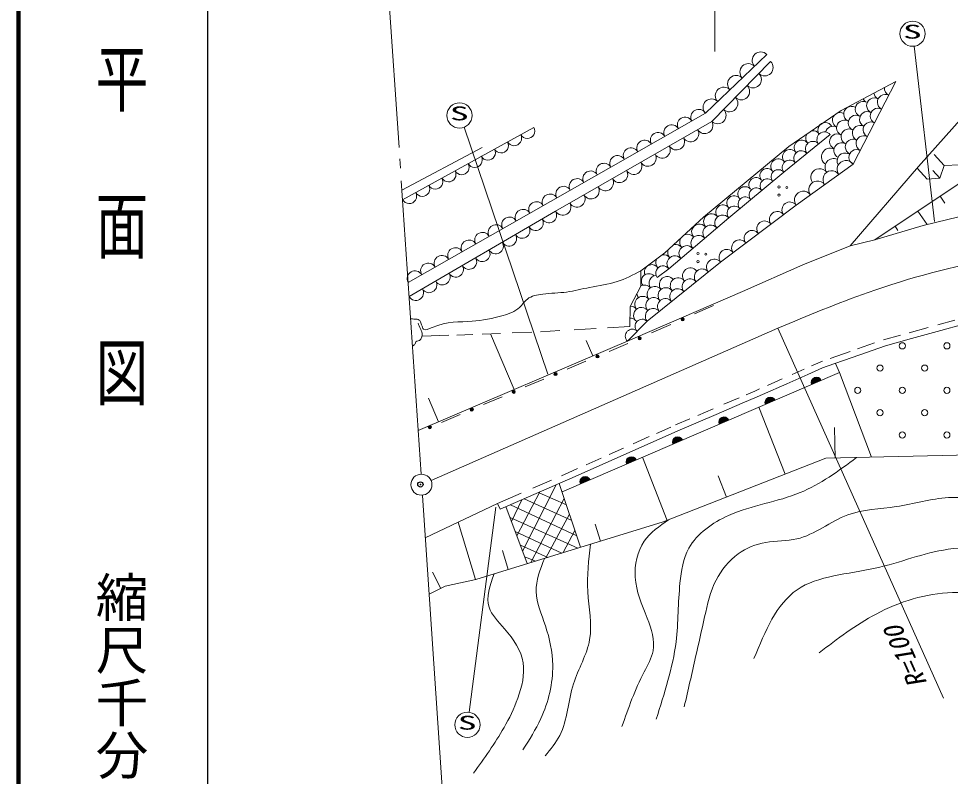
# Model space of a CAD drawing. Units: millimetres, scale not verified. Extents: x 40000 to 680000, y 20000 to 380000.
# Drawn here: x 40000 to 128743, y 271458 to 343584 of the extents above; entities that cross this region are included whole.
import ezdxf
from ezdxf.enums import TextEntityAlignment as Align

# ---------------------------------------------------------------- set-up
doc = ezdxf.new("R2010")
doc.units = ezdxf.units.MM
doc.header["$LTSCALE"] = 1000
doc.header["$PDMODE"] = 32
doc.header["$PDSIZE"] = 500
for name, color, linetype, lineweight in [('M-BGD', 2, 'Continuous', 13), ('M-BGD-RSTR', 3, 'Continuous', 13), ('M-TTL', 7, 'Continuous', 13), ('M-TTL-BAND', 7, 'Continuous', 25), ('M-TTL-FRAM', 7, 'Continuous', 13), ('M-TTL-LINE', 7, 'Continuous', 13), ('M-TTL-TXT', 7, 'Continuous', 13)]:
    doc.layers.add(name, color=color, linetype=linetype, lineweight=lineweight)
doc.layers.add('M-OTRS', color=6, linetype='Continuous')
doc.styles.add('@ＭＳ ゴシック', font='')
doc.styles.add('ＭＳ ゴシック', font='')
doc.styles.get('@ＭＳ ゴシック').set_extended_font_data('@MS Gothic')
doc.styles.get('ＭＳ ゴシック').set_extended_font_data('MS Gothic')

msp = doc.modelspace()

# ---------------------------------------------------------------- linework, layer by layer
at = {"layer": 'M-BGD'}
msp.add_line((79278, 299622), (112317, 314122), dxfattribs=at)
msp.add_open_spline([(112317, 314122), (115161, 315313), (118005, 316505), (120912, 317526), (124887, 318921), (128979, 319998), (133117, 320816), (136818, 321547), (140556, 322071), (144312, 322396), (148196, 322732), (152100, 322855), (155999, 322732), (159599, 322619), (163195, 322296), (166753, 321747), (168768, 321436), (170770, 321053), (172773, 320669)], degree=3, knots=[0, 0, 0, 0, 1, 1, 1, 2, 2, 2, 3, 3, 3, 4, 4, 4, 5, 5, 5, 6, 6, 6, 6], dxfattribs=at)
at = {"layer": 'M-BGD-RSTR'}
for p, q in [((74872, 351525), (76233, 331310)), ((76305, 330243), (76365, 329354)), ((76446, 328154), (78326, 300237)), ((78464, 298181), (81063, 259594))]:
    msp.add_line(p, q, dxfattribs=at)
msp.add_circle((78362, 299220), 1000, dxfattribs=at)
at = {"layer": 'M-OTRS'}
msp.add_point((78266, 299244), dxfattribs=at)
at = {"layer": 'M-TTL', "color": 2, "lineweight": 140}
msp.add_line((40000, 380000), (40000, 20000), dxfattribs=at)
at = {"layer": 'M-TTL'}
for p, q in [((105411, 334574), (111263, 340169)), ((111622, 339502), (106026, 333804)), ((123542, 337594), (118339, 334831)), ((119477, 329736), (123542, 337594)), ((125723, 329522), (132888, 337595)), ((96402, 329441), (105411, 334574)), ((118339, 334831), (113353, 331417)), ((106026, 333804), (91140, 325258)), ((139432, 334481), (121542, 322517)), ((76568, 326346), (89069, 333235)), ((117299, 332540), (112884, 328963)), ((76507, 327245), (84142, 331306)), ((113353, 331417), (105223, 324697)), ((128168, 329609), (127191, 330654)), ((77097, 318481), (96402, 329441)), ((114057, 325834), (119477, 329736)), ((119195, 321944), (125723, 329522)), ((125575, 329350), (126522, 328318)), ((127727, 328393), (128168, 329609)), ((128168, 329609), (129642, 329674)), ((112884, 328963), (107630, 324632)), ((126522, 328318), (127727, 328393)), ((127727, 328393), (127065, 329119)), ((128216, 326018), (127772, 326683)), ((106858, 320416), (114057, 325834)), ((91140, 325258), (77189, 317122)), ((126519, 323986), (125659, 325271)), ((126155, 323898), (132023, 325309)), ((105223, 324697), (101538, 321283)), ((107630, 324632), (101929, 319769)), ((121542, 322517), (126155, 323898)), ((123751, 323427), (123489, 323819)), ((121542, 322517), (119195, 321944)), ((101538, 321283), (99269, 319588)), ((114686, 320150), (119195, 321944)), ((99857, 314781), (106858, 320416)), ((99269, 319588), (99251, 318120)), ((101929, 319769), (100811, 318959)), ((108948, 317613), (114686, 320150)), ((99251, 318120), (98261, 316175)), ((98727, 313201), (108948, 317613)), ((98261, 316175), (98225, 314265)), ((106196, 316273), (104378, 315470)), ((98225, 314265), (96075, 314144)), ((97977, 312882), (99857, 314781)), ((102106, 314466), (100288, 313662)), ((124807, 313686), (126625, 314186)), ((127538, 314437), (129180, 314889)), ((127830, 313895), (129908, 314467)), ((80965, 313440), (78423, 313344)), ((83245, 313527), (81722, 313469)), ((85886, 313627), (84151, 313561)), ((88889, 313741), (86992, 313669)), ((91531, 313889), (89712, 313787)), ((95021, 314085), (92905, 313966)), ((122382, 313018), (123998, 313463)), ((125026, 313124), (127830, 313895)), ((78047, 304386), (98727, 313201)), ((98016, 312658), (96242, 311907)), ((119896, 312144), (121513, 312713)), ((120130, 311590), (122562, 312446)), ((122562, 312446), (125026, 313124)), ((117012, 310494), (120130, 311590)), ((117306, 311233), (119213, 311904)), ((94024, 310969), (92250, 310219)), ((115509, 310523), (116356, 310899)), ((116356, 310899), (116579, 310978)), ((118192, 309901), (117804, 310772)), ((91758, 298549), (118192, 309901)), ((118192, 309901), (91758, 298549)), ((113168, 308828), (115173, 309718)), ((113660, 309703), (114834, 310224)), ((115173, 309718), (116578, 310341)), ((116578, 310341), (117012, 310494)), ((118192, 309901), (121223, 301834)), ((90033, 309281), (88259, 308530)), ((110842, 307797), (113168, 308828)), ((111322, 308666), (112731, 309291)), ((109306, 307785), (110107, 308127)), ((110107, 308127), (110574, 308334)), ((86041, 307592), (84267, 306842)), ((107182, 306880), (108633, 307498)), ((108927, 306972), (110346, 307576)), ((110346, 307576), (110842, 307797)), ((104678, 305813), (106150, 306440)), ((106431, 305908), (108927, 306972)), ((110496, 306596), (112994, 300213)), ((82050, 305904), (80276, 305153)), ((102554, 304908), (103927, 305493)), ((102794, 304358), (106431, 305908)), ((100744, 304101), (102110, 304710)), ((117693, 304667), (117760, 301754)), ((93001, 299991), (102794, 304358)), ((98526, 303112), (100054, 303793)), ((96254, 302098), (97596, 302697)), ((94067, 301123), (95476, 301752)), ((99414, 301837), (101768, 295820)), ((116882, 301734), (101393, 295673)), ((136668, 302191), (116882, 301734)), ((85852, 296886), (93001, 299991)), ((91698, 300079), (92759, 300540)), ((92759, 300540), (93232, 300751)), ((106612, 300073), (107412, 298028)), ((91186, 299202), (88002, 292904)), ((88981, 298899), (90744, 299665)), ((91495, 299337), (93524, 293262)), ((85613, 297436), (87856, 298410)), ((89630, 298527), (87465, 294339)), ((89590, 298449), (92176, 297298)), ((85613, 297436), (78735, 294169)), ((85852, 296886), (85616, 297437)), ((86835, 297313), (93164, 294340)), ((87936, 297791), (86943, 295732)), ((88149, 297883), (92677, 295798)), ((91975, 297901), (88790, 291811)), ((88450, 291707), (86419, 297132)), ((92468, 296422), (90211, 292246)), ((81854, 295651), (83526, 290197)), ((101393, 295673), (83558, 290207)), ((86801, 296111), (93247, 293177)), ((87304, 294769), (91732, 292712)), ((92988, 294866), (91859, 292751)), ((94913, 295479), (95415, 293841)), ((86071, 292970), (86629, 291148)), ((87794, 293460), (90395, 292303)), ((88205, 292361), (89231, 291946)), ((79430, 290885), (80199, 289333)), ((83558, 290207), (80630, 289547)), ((80630, 289547), (79097, 288787))]:
    msp.add_line(p, q, dxfattribs=at)
for centre, radius in [((112421, 327562), 100), ((113166, 327507), 100), ((112421, 326791), 100), ((104703, 321223), 100), ((105447, 321168), 100), ((104703, 320451), 100), ((103242, 314968), 150), ((103242, 314968), 100), ((103242, 314968), 50), ((99152, 313160), 150), ((99152, 313160), 100), ((99152, 313160), 50), ((124168, 312441), 295), ((128410, 312440), 295), ((95133, 311438), 150), ((95133, 311438), 100), ((95133, 311438), 50), ((122046, 310319), 295), ((126289, 310319), 295), ((91141, 309750), 150), ((91141, 309750), 100), ((91141, 309750), 50), ((87150, 308061), 150), ((87150, 308061), 100), ((87150, 308061), 50), ((119925, 308198), 295), ((124168, 308198), 295), ((128410, 308198), 295), ((83158, 306373), 150), ((83158, 306373), 100), ((83158, 306373), 50), ((122046, 306077), 295), ((126289, 306077), 295), ((79167, 304684), 150), ((79167, 304684), 100), ((79167, 304684), 50), ((124167, 303955), 295), ((128410, 303955), 295)]:
    msp.add_circle(centre, radius, dxfattribs=at)
for centre, radius, start, end in [((110677, 339610), 810, 43.71287, 223.71287), ((109507, 338491), 810, 43.71287, 223.71287), ((111062, 338932), 799, 225.51817, 45.51817), ((108337, 337372), 810, 43.71287, 223.71287), ((109943, 337793), 799, 225.51817, 45.51817), ((107166, 336253), 810, 43.71287, 223.71287), ((108824, 336653), 799, 225.51817, 45.51817), ((122183, 336615), 737, 190.03684, 242.64743), ((122525, 335630), 737, 62.64743, 242.64743), ((123203, 336939), 737, 173.30613, 242.64743), ((105996, 335134), 810, 43.71287, 223.71287), ((107705, 335514), 799, 225.51817, 45.51817), ((120424, 334964), 737, 62.64743, 242.64743), ((121101, 336273), 737, 206.27234, 242.64743), ((121506, 335306), 737, 62.64743, 242.64743), ((104767, 334208), 741, 29.67183, 209.67183), ((106586, 334374), 799, 225.51817, 45.51817), ((118250, 333912), 737, 62.64743, 242.64743), ((119323, 334498), 737, 62.64743, 242.64743), ((120828, 333996), 737, 62.64743, 242.64743), ((121848, 334320), 737, 62.64743, 242.64743), ((103480, 333474), 741, 29.67183, 209.67183), ((105350, 333416), 780, 209.85908, 29.85908), ((116832, 332982), 710, 29.33953, 213.51545), ((118646, 333188), 737, 62.64743, 242.64743), ((119746, 333654), 737, 62.64743, 242.64743), ((121170, 333010), 737, 62.64743, 242.64743), ((88444, 332891), 714, 208.86082, 28.86082), ((102193, 332741), 741, 29.67183, 209.67183), ((103996, 332639), 780, 209.85908, 29.85908), ((115676, 332207), 710, 39.00916, 96.96988), ((116747, 332092), 710, 39.00916, 219.00916), ((117573, 332602), 737, 62.64743, 164.97493), ((119069, 332344), 737, 62.64743, 242.64743), ((120151, 332686), 737, 62.64743, 242.64743), ((87194, 332202), 714, 208.86082, 28.86082), ((99619, 331275), 741, 29.67183, 209.67183), ((100906, 332008), 741, 29.67183, 209.67183), ((102643, 331862), 780, 209.85908, 29.85908), ((114572, 331313), 710, 39.00916, 219.00916), ((115644, 331198), 710, 39.00916, 219.00916), ((115676, 332207), 710, 150.01437, 219.00916), ((117968, 331879), 737, 62.64743, 242.64743), ((119473, 331377), 737, 62.64743, 242.64743), ((120493, 331701), 737, 62.64743, 242.64743), ((84693, 330824), 714, 208.86082, 28.86082), ((85944, 331513), 714, 208.86082, 28.86082), ((98332, 330541), 741, 29.67183, 209.67183), ((101290, 331085), 780, 209.85908, 29.85908), ((113468, 330419), 710, 39.00916, 219.00916), ((114540, 330304), 710, 39.00916, 219.00916), ((117300, 330423), 835, 66.72017, 237.6021), ((118392, 331035), 737, 62.64743, 241.01246), ((119815, 330391), 737, 62.64743, 242.64743), ((83443, 330135), 714, 208.86082, 28.86082), ((97045, 329808), 741, 29.67183, 209.67183), ((99936, 330308), 780, 209.85908, 29.85908), ((112364, 329525), 710, 39.00916, 219.00916), ((117641, 329444), 835, 66.72017, 215.7512), ((118692, 330057), 737, 62.64743, 212.72966), ((82193, 329446), 714, 208.86082, 28.86082), ((95758, 329076), 740, 29.58658, 209.58658), ((98583, 329531), 780, 209.85908, 29.85908), ((111287, 328644), 681, 39.5018, 219.5018), ((113436, 329410), 710, 39.00916, 219.00916), ((116286, 328469), 835, 35.7512, 215.7512), ((118799, 329248), 835, 35.7512, 215.7512), ((79693, 328068), 714, 208.86082, 28.86082), ((80943, 328757), 714, 208.86082, 28.86082), ((93184, 327615), 740, 29.58658, 209.58658), ((94471, 328345), 740, 29.58658, 209.58658), ((95876, 327977), 780, 209.85908, 29.85908), ((97230, 328754), 780, 209.85908, 29.85908), ((110236, 327778), 681, 39.5018, 219.5018), ((112358, 328530), 681, 39.5018, 219.5018), ((117444, 328273), 835, 35.7512, 215.7512), ((78443, 327379), 714, 208.86082, 28.86082), ((91897, 326884), 740, 29.58658, 209.58658), ((94523, 327200), 780, 209.85908, 29.85908), ((109185, 326912), 681, 39.5018, 219.5018), ((110257, 326797), 681, 39.5018, 219.5018), ((111308, 327663), 681, 39.5018, 219.5018), ((116089, 327298), 835, 35.7512, 215.7512), ((77193, 326690), 714, 208.86082, 28.86082), ((90610, 326153), 740, 29.58658, 209.58658), ((93170, 326424), 780, 209.85908, 29.85908), ((108135, 326046), 681, 39.5018, 219.5018), ((109206, 325931), 681, 39.5018, 219.5018), ((114734, 326322), 835, 35.7512, 215.7512), ((89323, 325423), 740, 29.58658, 209.58658), ((91816, 325647), 780, 209.85908, 29.85908), ((107084, 325180), 681, 39.5018, 219.5018), ((108155, 325065), 681, 39.5018, 219.5018), ((113457, 325383), 751, 36.96549, 216.96549), ((88036, 324692), 740, 29.58658, 209.58658), ((90506, 324888), 734, 210.25122, 30.25122), ((105988, 324260), 749, 40.45954, 220.45954), ((107060, 324145), 749, 40.45954, 220.45954), ((112257, 324480), 751, 36.96549, 216.96549), ((85462, 323231), 740, 29.58658, 209.58658), ((86749, 323961), 740, 29.58658, 209.58658), ((89237, 324149), 734, 210.25122, 30.25122), ((104848, 323288), 749, 40.45954, 220.45954), ((105920, 323173), 749, 40.45954, 220.45954), ((111057, 323577), 751, 36.96549, 216.96549), ((84175, 322500), 740, 29.58658, 209.58658), ((86701, 322669), 734, 210.25122, 30.25122), ((87969, 323409), 734, 210.25122, 30.25122), ((103708, 322315), 749, 40.45954, 109.56275), ((109858, 322674), 751, 36.96549, 216.96549), ((82889, 321769), 740, 29.58658, 209.58658), ((85433, 321930), 734, 210.25122, 30.25122), ((103708, 322315), 749, 154.02331, 220.45954), ((104779, 322200), 749, 40.45954, 220.45954), ((108658, 321771), 751, 36.96549, 216.96549), ((81602, 321039), 740, 29.58658, 209.58658), ((84164, 321190), 734, 210.25122, 30.25122), ((102568, 321343), 749, 164.85255, 220.45954), ((102568, 321343), 749, 40.45954, 100.53652), ((103639, 321228), 749, 40.45954, 220.45954), ((107458, 320868), 751, 36.96549, 216.96549), ((80315, 320308), 740, 29.58658, 209.58658), ((82896, 320450), 734, 210.25122, 30.25122), ((101428, 320370), 749, 155.72556, 220.45954), ((101428, 320370), 749, 40.45954, 96.08733), ((102499, 320256), 749, 40.45954, 220.45954), ((106274, 319947), 749, 38.83297, 218.83297), ((77741, 318846), 740, 29.58658, 209.58658), ((79028, 319577), 740, 29.58658, 209.58658), ((81628, 319711), 734, 210.25122, 30.25122), ((100299, 319479), 690, 35.93942, 202.50538), ((101370, 319364), 690, 35.93942, 215.93942), ((103983, 319107), 749, 38.83297, 218.83297), ((105108, 319007), 749, 38.83297, 218.83297), ((79091, 318231), 734, 210.25122, 30.25122), ((80359, 318971), 734, 210.25122, 30.25122), ((100002, 318614), 690, 44.5816, 215.93942), ((100796, 318414), 749, 96.53279, 216.38339), ((101771, 318283), 749, 38.83297, 218.83297), ((102816, 318168), 749, 38.83297, 218.83297), ((103941, 318068), 749, 38.83297, 218.83297), ((77823, 317492), 734, 210.25122, 30.25122), ((99629, 317475), 749, 41.29272, 121.46514), ((100604, 317344), 749, 38.83297, 218.83297), ((101649, 317229), 749, 38.83297, 218.83297), ((102774, 317129), 749, 38.83297, 218.83297), ((99437, 316404), 749, 38.83297, 218.83297), ((99629, 317475), 749, 186.96917, 218.83297), ((100482, 316290), 749, 38.83297, 218.83297), ((101607, 316190), 749, 38.83297, 218.83297), ((98270, 315465), 749, 38.83297, 90.67735), ((99315, 315350), 749, 38.83297, 234.4479), ((100440, 315250), 749, 38.83297, 218.83297), ((98262, 314406), 668, 45.29017, 91.86239), ((99387, 314306), 668, 45.29017, 225.29017), ((98447, 313357), 668, 45.29017, 225.29017), ((115989, 308955), 500, 23.24076, 203.24076), ((115989, 308955), 500, 23.24076, 203.24076), ((115989, 308955), 450, 23.24076, 203.24076), ((115989, 308955), 400, 23.24076, 203.24076), ((115989, 308955), 350, 23.24076, 203.24076), ((115989, 308955), 300, 23.24076, 203.24076), ((115989, 308955), 250, 23.24076, 203.24076), ((115989, 308955), 200, 23.24076, 203.24076), ((115989, 308955), 150, 23.24076, 203.24076), ((115989, 308955), 100, 23.24076, 203.24076), ((115989, 308955), 50, 23.24076, 203.24076), ((111584, 307063), 500, 23.24076, 203.24076), ((111584, 307063), 500, 23.24076, 203.24076), ((111584, 307063), 450, 23.24076, 203.24076), ((111584, 307063), 400, 23.24076, 203.24076), ((111584, 307063), 350, 23.24076, 203.24076), ((111584, 307063), 300, 23.24076, 203.24076), ((111584, 307063), 250, 23.24076, 203.24076), ((111584, 307063), 200, 23.24076, 203.24076), ((111584, 307063), 150, 23.24076, 203.24076), ((111584, 307063), 100, 23.24076, 203.24076), ((111584, 307063), 50, 23.24076, 203.24076), ((107178, 305171), 500, 23.24076, 203.24076), ((107178, 305171), 500, 23.24076, 203.24076), ((107178, 305171), 450, 23.24076, 203.24076), ((107178, 305171), 400, 23.24076, 203.24076), ((107178, 305171), 350, 23.24076, 203.24076), ((107178, 305171), 300, 23.24076, 203.24076), ((107178, 305171), 250, 23.24076, 203.24076), ((107178, 305171), 200, 23.24076, 203.24076), ((107178, 305171), 150, 23.24076, 203.24076), ((107178, 305171), 100, 23.24076, 203.24076), ((107178, 305171), 50, 23.24076, 203.24076), ((102772, 303279), 500, 23.24076, 203.24076), ((102772, 303279), 500, 23.24076, 203.24076), ((102772, 303279), 450, 23.24076, 203.24076), ((102772, 303279), 400, 23.24076, 203.24076), ((102772, 303279), 350, 23.24076, 203.24076), ((102772, 303279), 300, 23.24076, 203.24076), ((102772, 303279), 250, 23.24076, 203.24076), ((102772, 303279), 200, 23.24076, 203.24076), ((102772, 303279), 150, 23.24076, 203.24076), ((102772, 303279), 100, 23.24076, 203.24076), ((102772, 303279), 50, 23.24076, 203.24076), ((98367, 301387), 500, 23.24076, 203.24076), ((98367, 301387), 500, 23.24076, 203.24076), ((98367, 301387), 450, 23.24076, 203.24076), ((98367, 301387), 400, 23.24076, 203.24076), ((98367, 301387), 350, 23.24076, 203.24076), ((98367, 301387), 300, 23.24076, 203.24076), ((98367, 301387), 250, 23.24076, 203.24076), ((98367, 301387), 200, 23.24076, 203.24076), ((98367, 301387), 150, 23.24076, 203.24076), ((98367, 301387), 100, 23.24076, 203.24076), ((98367, 301387), 50, 23.24076, 203.24076), ((93961, 299495), 500, 23.24076, 203.24076), ((93961, 299495), 500, 23.24076, 203.24076), ((93961, 299495), 450, 23.24076, 203.24076), ((93961, 299495), 400, 23.24076, 203.24076), ((93961, 299495), 350, 23.24076, 203.24076), ((93961, 299495), 300, 23.24076, 203.24076), ((93961, 299495), 250, 23.24076, 203.24076), ((93961, 299495), 200, 23.24076, 203.24076), ((93961, 299495), 150, 23.24076, 203.24076), ((93961, 299495), 100, 23.24076, 203.24076), ((93961, 299495), 50, 23.24076, 203.24076)]:
    msp.add_arc(centre, radius, start, end, dxfattribs=at)
for points, knots in [([(99269, 319588), (98530, 319198), (97791, 318807), (97007, 318556), (96162, 318284), (95265, 318175), (94381, 317999), (93646, 317853), (92921, 317661), (92192, 317561), (91449, 317460), (90703, 317454), (89924, 317362), (89394, 317300), (88849, 317197), (88452, 316885), (88170, 316664), (87962, 316337), (87695, 316089), (87277, 315698), (86713, 315501), (86143, 315333), (85154, 315042), (84144, 314842), (83199, 314776), (81979, 314691), (80865, 314831), (79378, 314179), (79060, 314040), (78726, 313864), (78567, 314020), (78481, 314105), (78447, 314286), (78383, 314428), (78351, 314498), (78312, 314558), (78295, 314631), (78283, 314687), (78284, 314750), (78257, 314796), (78232, 314837), (78186, 314865), (78140, 314893), (78076, 314932), (78014, 314972), (77946, 314980), (77884, 314987), (77817, 314968), (77752, 314971), (77673, 314974), (77597, 315011), (77520, 315019), (77458, 315025), (77395, 315013), (77332, 315001)], [0, 0, 0, 0, 1, 1, 1, 2, 2, 2, 3, 3, 3, 4, 4, 4, 5, 5, 5, 6, 6, 6, 7, 7, 7, 8, 8, 8, 9, 9, 9, 10, 10, 10, 11, 11, 11, 12, 12, 12, 13, 13, 13, 14, 14, 14, 15, 15, 15, 16, 16, 16, 17, 17, 17, 18, 18, 18, 18]), ([(78043, 314612), (78111, 314421), (78178, 314231), (78266, 314049), (78311, 313957), (78361, 313867), (78392, 313768), (78455, 313570), (78437, 313338), (78344, 313148), (78323, 313105), (78298, 313064), (78266, 313031), (78211, 312974), (78136, 312941), (78053, 312915), (77972, 312889), (77883, 312870), (77840, 312808), (77818, 312778), (77808, 312738), (77791, 312702), (77751, 312615), (77675, 312553), (77617, 312479), (77607, 312466), (77597, 312453), (77587, 312440)], [0, 0, 0, 0, 1, 1, 1, 2, 2, 2, 3, 3, 3, 4, 4, 4, 5, 5, 5, 6, 6, 6, 7, 7, 7, 8, 8, 8, 9, 9, 9, 9])]:
    msp.add_open_spline(points, degree=3, knots=knots, dxfattribs=at)
at = {"layer": 'M-TTL-BAND'}
msp.add_line((58000, 370000), (58000, 20000), dxfattribs=at)
at = {"layer": 'M-TTL-FRAM'}
for points, knots in [([(139162, 302228), (138236, 301153), (137309, 300079), (136142, 299307), (135143, 298647), (133968, 298209), (132776, 298052), (131375, 297869), (129951, 298075), (128555, 297996), (126890, 297900), (125267, 297397), (123592, 297140), (122033, 296901), (120429, 296876), (118972, 296342), (117306, 295732), (115832, 294457), (114123, 294060), (113171, 293839), (112146, 293891), (111157, 293718), (110217, 293554), (109309, 293188), (108533, 292635), (107637, 291995), (106916, 291105), (106422, 290125), (105874, 289036), (105604, 287836), (105338, 286645), (105053, 285365), (104770, 284095), (104483, 282823), (104126, 281247), (103762, 279668), (103399, 278089)], [0, 0, 0, 0, 1, 1, 1, 2, 2, 2, 3, 3, 3, 4, 4, 4, 5, 5, 5, 6, 6, 6, 7, 7, 7, 8, 8, 8, 9, 9, 9, 10, 10, 10, 11, 11, 11, 12, 12, 12, 12]), ([(85287, 290737), (84897, 289619), (84508, 288502), (84803, 287559), (85036, 286816), (85695, 286182), (86286, 285505), (87150, 284517), (87871, 283440), (88054, 282254), (88223, 281163), (87936, 279981), (87541, 278888), (87183, 277898), (86735, 276981), (86229, 276093), (85372, 274593), (84346, 273175), (83319, 271758)], [0, 0, 0, 0, 1, 1, 1, 2, 2, 2, 3, 3, 3, 4, 4, 4, 5, 5, 5, 6, 6, 6, 6])]:
    msp.add_open_spline(points, degree=3, knots=knots, dxfattribs=at)
at = {"layer": 'M-TTL-LINE'}
for points, knots in [([(119815, 301802), (118083, 300529), (116351, 299256), (114435, 298465), (112271, 297571), (109872, 297290), (107625, 296290), (106084, 295604), (104613, 294579), (103842, 293169), (103304, 292186), (103105, 291015), (102990, 289858), (102802, 287965), (102838, 286108), (102612, 284278), (102304, 281786), (101512, 279344), (100720, 276901)], [0, 0, 0, 0, 1, 1, 1, 2, 2, 2, 3, 3, 3, 4, 4, 4, 5, 5, 5, 6, 6, 6, 6]), ([(110037, 282673), (111105, 285268), (112173, 287862), (114144, 289219), (116115, 290575), (118988, 290695), (121589, 291272), (123999, 291807), (126175, 292734), (128519, 293069), (131346, 293472), (134417, 293012), (137118, 293838), (138663, 294311), (140086, 295203), (141482, 296148), (143138, 297269), (144756, 298464), (146616, 298972), (147638, 299250), (148734, 299322), (149825, 299228), (151586, 299076), (153337, 298492), (154702, 297431), (155682, 296669), (156463, 295662), (157140, 294607), (158089, 293130), (158834, 291558), (159578, 289987)], [0, 0, 0, 0, 1, 1, 1, 2, 2, 2, 3, 3, 3, 4, 4, 4, 5, 5, 5, 6, 6, 6, 7, 7, 7, 8, 8, 8, 9, 9, 9, 10, 10, 10, 10]), ([(101900, 295872), (101027, 295274), (100155, 294676), (99578, 293833), (98918, 292871), (98644, 291589), (98722, 290410), (98811, 289059), (99362, 287842), (99862, 286531), (100257, 285497), (100621, 284405), (100433, 283394), (100304, 282706), (99920, 282055), (99577, 281398), (98691, 279701), (98079, 277954), (97466, 276207)], [0, 0, 0, 0, 1, 1, 1, 2, 2, 2, 3, 3, 3, 4, 4, 4, 5, 5, 5, 6, 6, 6, 6]), ([(94453, 293546), (94291, 292054), (94130, 290561), (94215, 289042), (94302, 287503), (94643, 285938), (94386, 284478), (94134, 283042), (93304, 281707), (92846, 280257), (92329, 278618), (92288, 276831), (91534, 275352), (91181, 274660), (90673, 274036), (90165, 273412)], [0, 0, 0, 0, 1, 1, 1, 2, 2, 2, 3, 3, 3, 4, 4, 4, 5, 5, 5, 5]), ([(88030, 273985), (88641, 274947), (89252, 275909), (89733, 276949), (90468, 278541), (90897, 280317), (90868, 282056), (90847, 283314), (90586, 284552), (90175, 285776), (89805, 286875), (89314, 287962), (89292, 289055), (89271, 290103), (89682, 291156), (90092, 292210)], [0, 0, 0, 0, 1, 1, 1, 2, 2, 2, 3, 3, 3, 4, 4, 4, 5, 5, 5, 5]), ([(116234, 283216), (117976, 284543), (119719, 285870), (121661, 286902), (123897, 288090), (126397, 288887), (128931, 288950), (132677, 289042), (136496, 287530), (140092, 288540), (142292, 289157), (144408, 290719), (146543, 290792), (148771, 290868), (151019, 289321), (153198, 288232), (153955, 287854), (154703, 287531), (155451, 287208)], [0, 0, 0, 0, 1, 1, 1, 2, 2, 2, 3, 3, 3, 4, 4, 4, 5, 5, 5, 6, 6, 6, 6])]:
    msp.add_open_spline(points, degree=3, knots=knots, dxfattribs=at)
at = {"layer": 'M-TTL-TXT'}
for p, q in [((106314, 340465), (106315, 351503)), ((125280, 340957), (127244, 324282)), ((82424, 333250), (90407, 309735)), ((84951, 313591), (87210, 308292)), ((112296, 314113), (128088, 278894)), ((94054, 312933), (94675, 311475)), ((79035, 307470), (79995, 305217)), ((82901, 277558), (85449, 297072))]:
    msp.add_line(p, q, dxfattribs=at)
for centre in [(125144, 342149), (81995, 334370), (82745, 276368)]:
    msp.add_circle(centre, 1200, dxfattribs=at)

# ---------------------------------------------------------------- texts
at = {"layer": 'M-TTL-BAND', "style": '@ＭＳ ゴシック', "width": 1.4}
msp.add_text('平  面  図', height=3666, rotation=270, dxfattribs=at).set_placement((49777, 306475), align=Align.MIDDLE_RIGHT)
at = {"layer": 'M-TTL-BAND', "style": '@ＭＳ ゴシック'}
msp.add_text('縮尺千分の一', height=3666, rotation=270, dxfattribs=at).set_placement((49777, 261030), align=Align.MIDDLE_RIGHT)
at = {"layer": 'M-TTL-TXT', "style": 'ＭＳ ゴシック', "width": 2}
for p in [(124225, 341286), (81076, 333507), (81827, 275505)]:
    msp.add_text('S', height=1320, rotation=359.997, dxfattribs=at).set_placement(p, align=Align.BOTTOM_LEFT)
at = {"layer": 'M-TTL-TXT', "style": 'ＭＳ ゴシック', "oblique": 15}
msp.add_text('R=100', height=1833, rotation=114.118, dxfattribs=at).set_placement((127068, 280564), align=Align.BOTTOM_LEFT)

doc.saveas('drawing.dxf')
